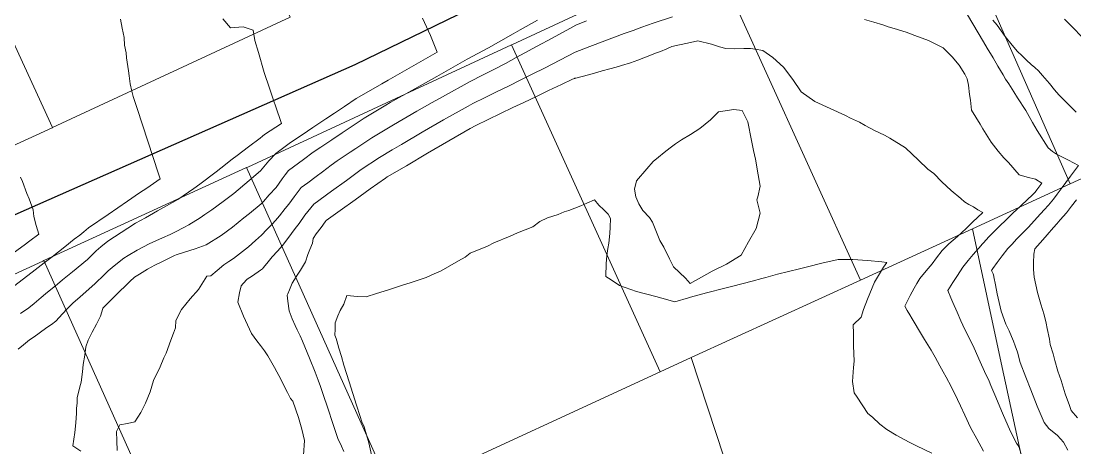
# Model space of a CAD drawing. Header units: inches. Extents: x 11351264 to 11356330, y 6702313 to 6706468.
# Drawn here: x 11352739.9 to 11353182, y 6705403.1 to 6705582.3 of the extents above; entities that cross this region are included whole.
import ezdxf

# ---------------------------------------------------------------- set-up
doc = ezdxf.new("R2010")
doc.units = ezdxf.units.IN
doc.header["$MEASUREMENT"] = 0
doc.layers.add('Shumate_Contours_clip1', color=7, linetype='Continuous', lineweight=0)
doc.layers.add('Shumate_Parcels_clip1', color=7, linetype='Continuous', lineweight=0)
doc.layers.add('Shumate_Streets_clip1', color=7, linetype='Continuous')

msp = doc.modelspace()

# ---------------------------------------------------------------- linework, layer by layer
at = {"layer": 'Shumate_Contours_clip1'}
for points, elevation in [([(11352736.74, 6705470.88), (11352744.58, 6705476.89), (11352749.62, 6705480.74), (11352752.91, 6705483.37), (11352758.22, 6705487.52), (11352762.22, 6705490.68), (11352764.57, 6705492.46), (11352766.28, 6705493.86), (11352768.23, 6705495.52), (11352776.38, 6705501.08), (11352784.55, 6705506.63), (11352789.66, 6705510.15), (11352792.7, 6705512.2), (11352798.23, 6705516.06), (11352797.53, 6705518.19), (11352795.29, 6705525.04), (11352793.06, 6705531.88), (11352790.83, 6705538.73), (11352788.6, 6705545.57), (11352786.93, 6705550.64), (11352786.35, 6705552.8), (11352785.69, 6705555.89), (11352785.25, 6705559.3), (11352784.91, 6705561.35), (11352784.18, 6705566.83), (11352783.95, 6705568.93), (11352783.31, 6705572.22), (11352783.15, 6705575.45), (11352782.38, 6705579.3), (11352781.65, 6705583.07)], 1436), ([(11352738.64, 6705444.57), (11352740.91, 6705446.32), (11352743.49, 6705448.44), (11352745.36, 6705449.76), (11352747.56, 6705451.32), (11352750.76, 6705453.6), (11352752.64, 6705454.95), (11352754.52, 6705456.29), (11352757.32, 6705459.35), (11352759.29, 6705461.49), (11352761.63, 6705463.86), (11352764.73, 6705466.53), (11352770.91, 6705471.99), (11352774.95, 6705475.93), (11352776.48, 6705477.38), (11352778.91, 6705479.52), (11352783, 6705482.78), (11352784.79, 6705483.92), (11352788.56, 6705486.15), (11352793.65, 6705488.71), (11352799.2, 6705491.24), (11352802.44, 6705492.73), (11352804.75, 6705493.77), (11352808.24, 6705495.6), (11352810.23, 6705496.69), (11352815.03, 6705499.73), (11352817.05, 6705501.03), (11352819.94, 6705503.09), (11352824.64, 6705506.51), (11352826.96, 6705508.21), (11352829.22, 6705509.95), (11352835.65, 6705515.3), (11352840.42, 6705519.43), (11352843.8, 6705523.55), (11352846.72, 6705526.66), (11352852.38, 6705530.9), (11352860.06, 6705536.09), (11352862.32, 6705537.59), (11352867.79, 6705541.27), (11352871.41, 6705543.66), (11352875.56, 6705546.43), (11352880.51, 6705549.71), (11352883.7, 6705551.62), (11352891.21, 6705555.92), (11352893.94, 6705557.46), (11352902.77, 6705562.52), (11352914.43, 6705569.2), (11352911.65, 6705576.22), (11352908.33, 6705583.5)], 1440), ([(11352739.74, 6705459.49), (11352743.12, 6705461.95), (11352745.47, 6705463.72), (11352748.34, 6705466.23), (11352750.19, 6705467.72), (11352755.2, 6705471.83), (11352757.29, 6705473.61), (11352761.46, 6705477.06), (11352767.73, 6705482.26), (11352771.46, 6705485.81), (11352773.35, 6705487.46), (11352776.32, 6705489.85), (11352784.66, 6705495.28), (11352787.96, 6705497.42), (11352792.07, 6705499.72), (11352797.21, 6705502.61), (11352803.46, 6705506.1), (11352805.63, 6705507.36), (11352810.08, 6705510.42), (11352812.33, 6705511.99), (11352814.89, 6705513.8), (11352821.76, 6705519.03), (11352823.68, 6705520.57), (11352828.45, 6705524.3), (11352830.55, 6705525.83), (11352835.25, 6705529.54), (11352840.25, 6705533.08), (11352841.19, 6705533.99), (11352842.04, 6705534.62), (11352849.14, 6705539.35), (11352846.6, 6705546.71), (11352845.94, 6705548.71), (11352844.13, 6705554.11), (11352841.95, 6705560.65), (11352839.51, 6705569.1), (11352838.04, 6705574.11), (11352837.24, 6705578.46), (11352833.04, 6705579.92), (11352827.82, 6705579.4), (11352824.53, 6705583.26)], 1438), ([(11352765.04, 6705401.78), (11352761.68, 6705403.95), (11352762.52, 6705409.54), (11352762.85, 6705413.61), (11352763.14, 6705417.72), (11352763.19, 6705419.8), (11352763.42, 6705421.85), (11352763.47, 6705424.1), (11352764.62, 6705428.76), (11352765.11, 6705430.76), (11352765.64, 6705434.99), (11352766.03, 6705438.06), (11352766.59, 6705442.1), (11352767.12, 6705445.59), (11352768.1, 6705448.35), (11352769.74, 6705451.7), (11352771.61, 6705455.11), (11352773.21, 6705458.46), (11352774.26, 6705461.61), (11352774.25, 6705461.71), (11352777.43, 6705464.95), (11352780.75, 6705468.27), (11352784.08, 6705471.55), (11352785.56, 6705472.97), (11352787.46, 6705474.74), (11352789.57, 6705476.03), (11352792.99, 6705478.18), (11352796.04, 6705479.82), (11352799.19, 6705481.41), (11352801.21, 6705482.36), (11352804.26, 6705483.8), (11352805.01, 6705484.11), (11352807.98, 6705485.19), (11352812.91, 6705486.64), (11352817.52, 6705488.33), (11352823.87, 6705492.32), (11352828.54, 6705495.79), (11352833.39, 6705499.62), (11352835.68, 6705501.53), (11352840.59, 6705505.62), (11352841.01, 6705506.01), (11352841.3, 6705506.32), (11352841.54, 6705506.59), (11352844.04, 6705509.28), (11352846.94, 6705512.42), (11352849.41, 6705516.11), (11352850.69, 6705517.72), (11352852.12, 6705519.49), (11352856.36, 6705522.63), (11352858.39, 6705524.15), (11352862.51, 6705527.25), (11352865.6, 6705529.32), (11352870.21, 6705532.44), (11352874.68, 6705535.42), (11352877.97, 6705537.6), (11352883.79, 6705541.47), (11352886, 6705542.78), (11352892.89, 6705546.93), (11352894.76, 6705548.04), (11352905.08, 6705553.85), (11352914.34, 6705559.06), (11352927.09, 6705566.27), (11352931.56, 6705568.62), (11352935.98, 6705571.02), (11352946.31, 6705576.86), (11352949.34, 6705578.63), (11352956.59, 6705582.72)], 1442), ([(11352780.27, 6705402.08), (11352780.11, 6705406.02), (11352779.96, 6705409.97), (11352781.39, 6705412.76), (11352784.55, 6705413.39), (11352787.67, 6705413.98), (11352790.15, 6705417.96), (11352792.17, 6705421.94), (11352794.04, 6705426.69), (11352795.5, 6705431.41), (11352798.3, 6705437.1), (11352799.84, 6705440.92), (11352800.79, 6705442.94), (11352802.67, 6705448.27), (11352803.82, 6705451.23), (11352804.67, 6705453.48), (11352804.81, 6705456.53), (11352807.2, 6705461.18), (11352810.8, 6705465.67), (11352814.34, 6705469.64), (11352817.89, 6705475.14), (11352819.53, 6705475.37), (11352822.19, 6705477.63), (11352825.03, 6705479.92), (11352827.11, 6705481.3), (11352829.08, 6705482.61), (11352835.26, 6705487.55), (11352838.24, 6705490.18), (11352840.75, 6705492.41), (11352843.07, 6705494.81), (11352845.31, 6705497.05), (11352846.6, 6705498.6), (11352848.32, 6705500.59), (11352850.72, 6705503.58), (11352852.18, 6705505.46), (11352854.47, 6705508.5), (11352857.45, 6705512.42), (11352860.18, 6705514.42), (11352863.74, 6705517.05), (11352866.4, 6705519.01), (11352870, 6705521.72), (11352872.57, 6705523.63), (11352877.93, 6705527.23), (11352880.31, 6705528.8), (11352887.05, 6705533.26), (11352896.17, 6705538.67), (11352905.88, 6705544.45), (11352912.34, 6705548.05), (11352916.71, 6705550.49), (11352928.29, 6705556.93), (11352933.46, 6705559.53), (11352937.97, 6705561.79), (11352943.14, 6705564.52), (11352947.67, 6705566.92), (11352958.29, 6705572.66), (11352960.85, 6705574.1), (11352968.85, 6705578.42), (11352972.59, 6705580.54), (11352977.14, 6705582.37)], 1444), ([(11352858.33, 6705400.09), (11352858.77, 6705406.22), (11352857.71, 6705410.91), (11352856.26, 6705415.84), (11352853.98, 6705422.72), (11352852.94, 6705423.8), (11352851.68, 6705426.31), (11352850.05, 6705429.56), (11352849, 6705431.64), (11352846.26, 6705436.82), (11352843.41, 6705441.73), (11352841.96, 6705443.87), (11352840.4, 6705446.08), (11352838.85, 6705448.11), (11352836.6, 6705451.1), (11352833.27, 6705458.4), (11352830.9, 6705464.33), (11352831.53, 6705468.24), (11352832.31, 6705471.1), (11352833.02, 6705472.14), (11352834.81, 6705473.89), (11352837, 6705475.31), (11352840.38, 6705477.7), (11352841.17, 6705478.29), (11352841.54, 6705478.9), (11352843.51, 6705481.17), (11352845.3, 6705483.25), (11352847.45, 6705485.68), (11352849.62, 6705488.09), (11352851.77, 6705490.98), (11352853.33, 6705493.11), (11352854.91, 6705495.22), (11352856.51, 6705497.32), (11352858.98, 6705500.87), (11352862.72, 6705505.44), (11352870.14, 6705510.83), (11352876.39, 6705515.42), (11352882.62, 6705520.01), (11352890.3, 6705525.06), (11352895.57, 6705528.17), (11352899.44, 6705530.45), (11352908.19, 6705535.6), (11352917.05, 6705540.83), (11352927.48, 6705546.6), (11352929.47, 6705547.7), (11352934.65, 6705550.23), (11352939.08, 6705552.37), (11352944.38, 6705554.96), (11352949.62, 6705557.6), (11352954.38, 6705560.01), (11352959.7, 6705562.7), (11352972.35, 6705569.21), (11352978.45, 6705571.55), (11352984.85, 6705574), (11352992.96, 6705577.06), (11352996.64, 6705578.39), (11353000.34, 6705579.7), (11353005.11, 6705581.4), (11353013.25, 6705583.99)], 1446), ([(11353093.78, 6705583), (11353097.67, 6705581.76), (11353101.46, 6705580.65), (11353103.62, 6705579.92), (11353106.15, 6705579.14), (11353111.23, 6705577.56), (11353114.86, 6705576.27), (11353120.6, 6705574.17), (11353126.74, 6705571.07), (11353128.19, 6705569.64), (11353130.46, 6705567.32), (11353133.39, 6705563.7), (11353135.85, 6705559.93), (11353136.84, 6705558.02), (11353137.35, 6705555.36), (11353137.79, 6705551.43), (11353138.19, 6705549.13), (11353138.63, 6705544.84), (11353142.27, 6705538.98), (11353143.43, 6705537.09), (11353146.92, 6705531.41), (11353149.76, 6705527.61), (11353152.2, 6705524.8), (11353154.11, 6705522.87), (11353158.6, 6705517.77), (11353161.97, 6705516.78), (11353165.51, 6705515.91), (11353168.17, 6705514.29), (11353166.06, 6705511.4), (11353165.26, 6705510.52), (11353163.92, 6705509.07), (11353162.29, 6705507.56), (11353159.14, 6705504.6), (11353156.01, 6705501.62), (11353152.9, 6705498.6), (11353150.64, 6705496.41), (11353148.39, 6705494.21), (11353146.17, 6705491.96), (11353144.47, 6705490.12), (11353143.91, 6705489.52), (11353143.24, 6705488.79), (11353141.63, 6705486.95), (11353139.38, 6705484.35), (11353137.18, 6705481.73), (11353135.04, 6705479.04), (11353132.74, 6705475.48), (11353130.82, 6705472.49), (11353128.75, 6705469.17), (11353129.97, 6705466.11), (11353130.8, 6705464.07), (11353132.6, 6705460.03), (11353134.19, 6705456.48), (11353135.84, 6705452.86), (11353137.23, 6705450.12), (11353139.75, 6705445.02), (11353142.28, 6705439.3), (11353144.11, 6705435.21), (11353145.96, 6705431.13), (11353146.77, 6705429.23), (11353148.85, 6705424.44), (11353150.55, 6705420.32), (11353151.67, 6705417.71), (11353155.03, 6705409.99), (11353157.52, 6705405.08), (11353158.44, 6705403.71), (11353159.84, 6705399.09)], 1446), ([(11353136.92, 6705584.85), (11353139.15, 6705581.07), (11353141.38, 6705577.31), (11353143.61, 6705573.56), (11353145.22, 6705570.88), (11353147.64, 6705566.79), (11353149.66, 6705563.37), (11353151.84, 6705559.72), (11353152.94, 6705557.95), (11353154.21, 6705555.98), (11353156.39, 6705552.58), (11353157.95, 6705550.11), (11353161.41, 6705544.72), (11353164.24, 6705539.67), (11353166.13, 6705536.33), (11353170.73, 6705529.13), (11353172.56, 6705527.56), (11353174.24, 6705526.4), (11353179.25, 6705523.91), (11353181.43, 6705522.72), (11353183.46, 6705521.61), (11353181.41, 6705518.87), (11353180.11, 6705517.12), (11353178.16, 6705514.49), (11353176.25, 6705511.82), (11353174.61, 6705509.61), (11353172.98, 6705507.47), (11353170.87, 6705505.01), (11353169.14, 6705503.07), (11353166.21, 6705499.84), (11353162.54, 6705495.77), (11353160.72, 6705493.97), (11353157.67, 6705490.84), (11353155.48, 6705488.54), (11353153.84, 6705486.76), (11353151.43, 6705483.75), (11353149.41, 6705480.96), (11353147.56, 6705478.39), (11353146.97, 6705477.56), (11353147.64, 6705476.14), (11353147.93, 6705475.26), (11353147.99, 6705474.89), (11353148.66, 6705471.59), (11353149.4, 6705467.84), (11353150.2, 6705464.13), (11353151.1, 6705460.53), (11353153.07, 6705455.04), (11353154.35, 6705452.27), (11353155.44, 6705449.89), (11353156.21, 6705447.93), (11353156.91, 6705446.01), (11353157.91, 6705443.35), (11353159.09, 6705438.91), (11353161.41, 6705432.76), (11353163.53, 6705427.43), (11353166.22, 6705420.66), (11353169.12, 6705413.83), (11353171.12, 6705411.24), (11353174.74, 6705408.27), (11353177.19, 6705405.52), (11353179.08, 6705402.2)], 1444), ([(11353147.59, 6705582.59), (11353149.36, 6705580.52), (11353152.78, 6705575.84), (11353155.73, 6705572.11), (11353157.94, 6705569.49), (11353159.75, 6705567.78), (11353161.67, 6705565.93), (11353163.7, 6705564.06), (11353165.22, 6705562.76), (11353166.7, 6705561.39), (11353168.34, 6705559.49), (11353171.31, 6705556.04), (11353173.44, 6705553.48), (11353175.26, 6705551.33), (11353176.84, 6705549.71), (11353179.1, 6705547.46), (11353182.51, 6705544.05)], 1442), ([(11353177.69, 6705583.06), (11353180.85, 6705579.91), (11353185.2, 6705575.41)], 1440), ([(11352875.35, 6705401.54), (11352874.27, 6705403.84), (11352872.75, 6705407.08), (11352872.05, 6705409.12), (11352870.8, 6705412.9), (11352868.39, 6705420.21), (11352866.74, 6705425.08), (11352865.46, 6705428.84), (11352864.52, 6705431.51), (11352863.26, 6705434.93), (11352860.85, 6705440.84), (11352857.98, 6705447.93), (11352856.93, 6705450.14), (11352855.78, 6705452.63), (11352854.93, 6705454.51), (11352853.59, 6705457.32), (11352852.42, 6705460.63), (11352851.83, 6705464.7), (11352851.56, 6705467.18), (11352851.87, 6705467.75), (11352852.46, 6705469.46), (11352853.6, 6705472.25), (11352855.99, 6705476.01), (11352857.19, 6705477.77), (11352859.16, 6705481.16), (11352860.22, 6705484.3), (11352860.98, 6705486.34), (11352862.12, 6705488.98), (11352862.4, 6705491.03), (11352863.7, 6705492.91), (11352865.77, 6705495.63), (11352867.52, 6705498.07), (11352867.92, 6705498.53), (11352873.73, 6705502.7), (11352880.08, 6705507.25), (11352886.42, 6705511.81), (11352892.75, 6705516.36), (11352893.55, 6705516.88), (11352901.56, 6705521.56), (11352910.47, 6705526.77), (11352919.38, 6705531.98), (11352928.28, 6705537.19), (11352930.64, 6705538.5), (11352935.83, 6705540.98), (11352941.01, 6705543.46), (11352946.2, 6705545.94), (11352950.78, 6705548.13), (11352956.12, 6705550.68), (11352961.15, 6705553.07), (11352966.66, 6705555.7), (11352971.26, 6705557.88), (11352972.05, 6705558.21), (11352972.2, 6705558.25), (11352972.62, 6705558.38), (11352977.88, 6705559.76), (11352981.38, 6705560.71), (11352983.71, 6705561.34), (11352986.9, 6705562.24), (11352989.58, 6705562.99), (11352991.79, 6705563.66), (11352995.51, 6705564.77), (11352998.66, 6705565.91), (11353001.81, 6705567.1), (11353006.41, 6705568.9), (11353008.19, 6705569.55), (11353010.8, 6705570.65), (11353012.97, 6705571.57), (11353016.11, 6705572.28), (11353019.54, 6705573.05), (11353023.78, 6705574.01), (11353029.56, 6705572.55), (11353032.9, 6705571.51), (11353035.61, 6705570.79), (11353039.3, 6705570.66), (11353043.05, 6705570.73), (11353045.84, 6705570.78), (11353048.75, 6705570.39), (11353050.25, 6705570.03), (11353051.01, 6705569.94), (11353055.31, 6705566.97), (11353059.7, 6705562.97), (11353063.62, 6705557.82), (11353067.09, 6705552.53), (11353072.87, 6705548.47), (11353079.33, 6705545.63), (11353085.72, 6705542.64), (11353087.86, 6705541.51), (11353091.57, 6705539.81), (11353094.05, 6705538.41), (11353097.9, 6705536.4), (11353102.09, 6705534.34), (11353104.33, 6705533.18), (11353110.87, 6705529.09), (11353116.37, 6705523.85), (11353120.33, 6705520.16), (11353122.83, 6705518.25), (11353126.17, 6705514.86), (11353130.02, 6705511.19), (11353134.19, 6705507.78), (11353135.67, 6705506.38), (11353137.46, 6705505.21), (11353139.46, 6705504.27), (11353141.31, 6705503.01), (11353143.3, 6705501.93), (11353141.1, 6705499.83), (11353139.16, 6705497.97), (11353136.43, 6705495.25), (11353132.75, 6705491.88), (11353129.15, 6705488.73), (11353126.26, 6705485.9), (11353123.97, 6705482.9), (11353122.1, 6705480.34), (11353119.58, 6705477.41), (11353116.97, 6705474.16), (11353115.67, 6705472.08), (11353114.6, 6705470.2), (11353112.84, 6705467.01), (11353110.64, 6705462.6), (11353111.69, 6705460.8), (11353112.72, 6705459.03), (11353113.79, 6705457.22), (11353117.67, 6705450.77), (11353118.96, 6705448.56), (11353121.67, 6705444.09), (11353123.33, 6705441.18), (11353125.27, 6705437.62), (11353126.73, 6705435.06), (11353127.92, 6705432.83), (11353130.06, 6705428.83), (11353132.69, 6705423.46), (11353133.93, 6705420.78), (11353135.81, 6705416.9), (11353138.25, 6705411.62), (11353140.82, 6705406.88), (11353143.65, 6705401.77)], 1448), ([(11352735.67, 6705484.19), (11352741.22, 6705488.27), (11352743.65, 6705490.09), (11352747.33, 6705492.77), (11352746.23, 6705496.41), (11352745.31, 6705500.23), (11352744.94, 6705502.99), (11352743.26, 6705507.72), (11352742.35, 6705509.85), (11352740.58, 6705514.93), (11352739.72, 6705516.73)], 1434), ([(11352886.89, 6705400.22), (11352885.86, 6705405.24), (11352883.86, 6705411.96), (11352882.92, 6705414.06), (11352882.21, 6705416.26), (11352880.66, 6705421.1), (11352879.11, 6705425.94), (11352877.55, 6705430.79), (11352876.43, 6705434.3), (11352875.37, 6705437.87), (11352874.31, 6705441.44), (11352873.25, 6705445.01), (11352872.41, 6705447.98), (11352872.06, 6705448.99), (11352871.58, 6705450.46), (11352871.62, 6705452.9), (11352871.66, 6705455.65), (11352872.8, 6705458.54), (11352873.81, 6705460.85), (11352875.25, 6705463.49), (11352876.59, 6705467.03), (11352881, 6705466.69), (11352884.64, 6705466.55), (11352889.07, 6705467.98), (11352894.1, 6705469.5), (11352899.52, 6705471.26), (11352903.57, 6705472.54), (11352909.83, 6705474.61), (11352913.15, 6705476.11), (11352916.1, 6705477.39), (11352923.41, 6705481.62), (11352926.14, 6705483.23), (11352928.37, 6705484.83), (11352935.64, 6705487.85), (11352938.26, 6705489.13), (11352945.09, 6705491.93), (11352948.12, 6705493.36), (11352954.57, 6705495.94), (11352957.5, 6705498.08), (11352960.71, 6705499.73), (11352965.17, 6705501.15), (11352967.72, 6705502.13), (11352969.65, 6705502.75), (11352974.78, 6705504.74), (11352977.27, 6705505.81), (11352980.52, 6705507.2), (11352982.31, 6705504.96), (11352984.39, 6705503), (11352986.25, 6705501.25), (11352987.18, 6705499.41), (11352987.07, 6705495.83), (11352986.87, 6705493.1), (11352986.42, 6705489.01), (11352986.06, 6705486.83), (11352985.6, 6705483.75), (11352985.37, 6705480.55), (11352985.15, 6705475.08), (11352987.52, 6705473.7), (11352990.93, 6705471.27), (11352998.06, 6705468.75), (11353006.22, 6705466.65), (11353008.71, 6705465.95), (11353014.11, 6705464.44), (11353019.89, 6705466.11), (11353020.32, 6705466.26), (11353020.77, 6705466.39), (11353027.46, 6705468.13), (11353035.17, 6705470.16), (11353037.99, 6705470.9), (11353042.88, 6705472.18), (11353046.59, 6705473.15), (11353050.59, 6705474.2), (11353052.34, 6705474.66), (11353057.3, 6705476.01), (11353066.47, 6705478.34), (11353069.84, 6705479.17), (11353075.83, 6705480.61), (11353082.66, 6705482.24), (11353088.82, 6705482.19), (11353094.94, 6705481.79), (11353101.04, 6705481.23), (11353103.07, 6705481), (11353101.66, 6705479.04), (11353097.92, 6705472.66), (11353094.95, 6705465.49), (11353093.35, 6705461.15), (11353092.27, 6705458.03), (11353089.04, 6705454.83), (11353089.13, 6705451.28), (11353089.17, 6705445.95), (11353089.46, 6705439.53), (11353089.18, 6705436.83), (11353088.72, 6705431), (11353089.34, 6705426.22), (11353090.62, 6705424.35), (11353095.15, 6705417.58), (11353097.06, 6705416), (11353100.1, 6705413.02), (11353103.04, 6705410.88), (11353106.98, 6705408.49), (11353112.45, 6705405.47), (11353115.59, 6705404.02), (11353121.95, 6705400.95)], 1450), ([(11353182.63, 6705507.29), (11353180.6, 6705504.56), (11353178.41, 6705501.85), (11353175.85, 6705498.84), (11353174.37, 6705497.17), (11353173.01, 6705495.64), (11353170.3, 6705492.56), (11353168.48, 6705490.46), (11353165.24, 6705486.7), (11353164.71, 6705484.47), (11353164.67, 6705480.85), (11353164.69, 6705477.99), (11353164.92, 6705474.8), (11353165.55, 6705471.57), (11353166.34, 6705468.33), (11353167.75, 6705463.39), (11353169.12, 6705458.97), (11353169.9, 6705455.49), (11353170.32, 6705453.16), (11353171.27, 6705448.69), (11353171.67, 6705446.5), (11353172.83, 6705442.6), (11353173.53, 6705439.78), (11353174.86, 6705435.35), (11353176.16, 6705431.36), (11353177.9, 6705425.73), (11353179.72, 6705420.9), (11353180.41, 6705418.85), (11353183.07, 6705415.67)], 1442)]:
    msp.add_lwpolyline(points, dxfattribs=dict(at, elevation=elevation))
at = {"layer": 'Shumate_Contours_clip1', "elevation": 1450}
msp.add_lwpolyline([(11352998.1, 6705515.17), (11353002.39, 6705520.23), (11353005.05, 6705523.32), (11353007.27, 6705525.11), (11353009.73, 6705527.09), (11353012.15, 6705529.01), (11353014.48, 6705530.76), (11353017.02, 6705532.38), (11353020.71, 6705534.72), (11353024.6, 6705537.14), (11353029.15, 6705540.77), (11353032.47, 6705544.13), (11353038.86, 6705545.12), (11353042.45, 6705544.7), (11353044.81, 6705540.05), (11353046.36, 6705532.16), (11353047.16, 6705527.95), (11353048.02, 6705524.26), (11353049.16, 6705517.71), (11353049.98, 6705512.91), (11353049.01, 6705508.54), (11353048.5, 6705507.17), (11353050.01, 6705501.69), (11353048.29, 6705495.17), (11353045.03, 6705489.67), (11353042.02, 6705484), (11353035.78, 6705480.2), (11353029.85, 6705477.23), (11353020.65, 6705472.14), (11353018.69, 6705474.4), (11353013.57, 6705479.15), (11353011.9, 6705482.43), (11353009.53, 6705487.37), (11353007.81, 6705490.22), (11353004.78, 6705497.92), (11353003.55, 6705499.88), (11353000.69, 6705502.77), (11352999.09, 6705505.56), (11352997.87, 6705508.51), (11352997.25, 6705511.74)], close=True, dxfattribs=at)
at = {"layer": 'Shumate_Parcels_clip1'}
for points in [[(11352852.84, 6705583.92), (11352753.14, 6705537.56), (11352688, 6705679.5), (11352790, 6705724.5)], [(11353260, 6705589), (11353264, 6705552.5), (11353180, 6705514), (11353119.09, 6705652.54), (11353212, 6705695.5), (11353212.14, 6705695.56)], [(11352753.14, 6705537.56), (11352753, 6705537.5), (11352655.25, 6705492.62), (11352591, 6705635.5), (11352688, 6705679.5)], [(11353180, 6705514), (11353139, 6705495), (11353092, 6705473.5), (11353029.57, 6705611.3), (11353030, 6705611.5), (11353119, 6705652.5), (11353119.09, 6705652.54)], [(11353092, 6705473.5), (11353021, 6705441), (11353008, 6705435), (11352945.63, 6705572.33), (11352946, 6705572.5), (11353029.57, 6705611.3)], [(11353008, 6705435), (11352905, 6705387.5), (11352896, 6705383.5), (11352834.49, 6705520.77), (11352835, 6705521), (11352945.63, 6705572.33)], [(11353274, 6705474.5), (11353289.7, 6705351.1), (11353289, 6705351), (11353220, 6705338), (11353175.2, 6705326.98), (11353151.11, 6705438.82), (11353139, 6705495), (11353180, 6705514), (11353264, 6705552.5)], [(11352896, 6705383.5), (11352811, 6705344.5), (11352749.52, 6705481.74), (11352834.49, 6705520.77)], [(11353175.2, 6705326.98), (11353159, 6705323), (11353079, 6705298), (11353069.28, 6705294.23), (11353021, 6705441), (11353092, 6705473.5), (11353139, 6705495), (11353151.11, 6705438.82)], [(11352811, 6705344.5), (11352800, 6705339.5), (11352725, 6705305), (11352663.15, 6705442.07), (11352749, 6705481.5), (11352749.52, 6705481.74)], [(11353069.28, 6705294.23), (11353021, 6705275.5), (11352969.12, 6705253.05), (11352905, 6705387.5), (11353008, 6705435), (11353021, 6705441)]]:
    msp.add_lwpolyline(points, close=True, dxfattribs=at)
at = {"layer": 'Shumate_Streets_clip1', "color": 4}
msp.add_lwpolyline([(11352313, 6705330), (11352471, 6705383.5), (11352880, 6705564), (11353135, 6705688), (11353342, 6705782), (11353437, 6705826)], dxfattribs=at)

doc.saveas('drawing.dxf')
